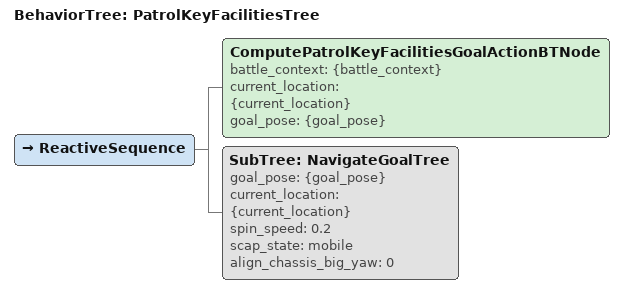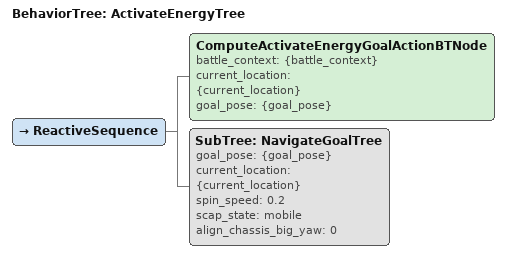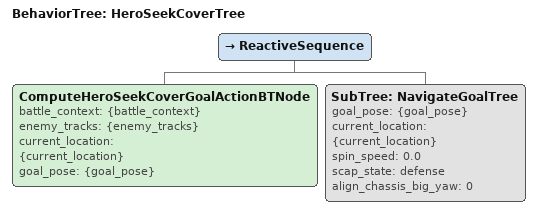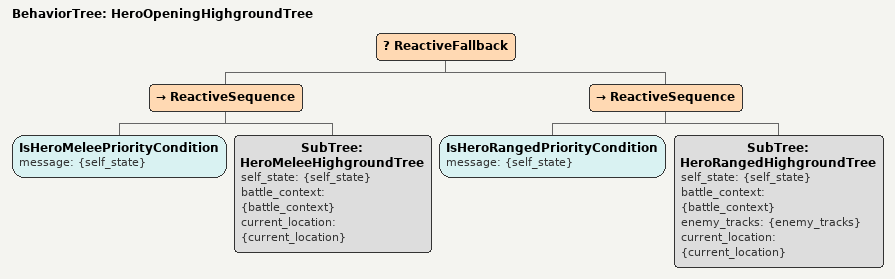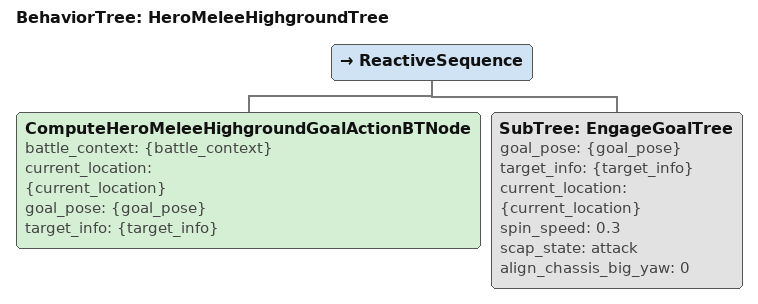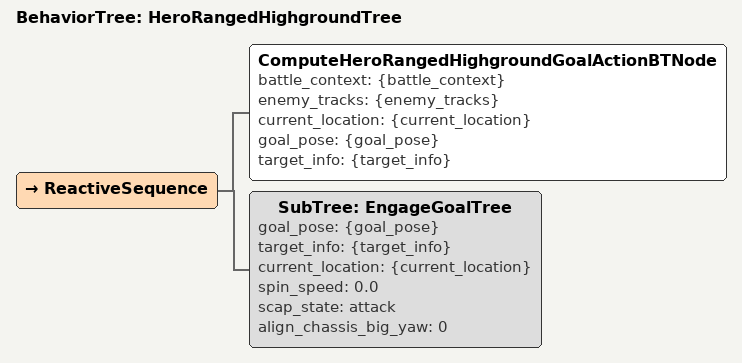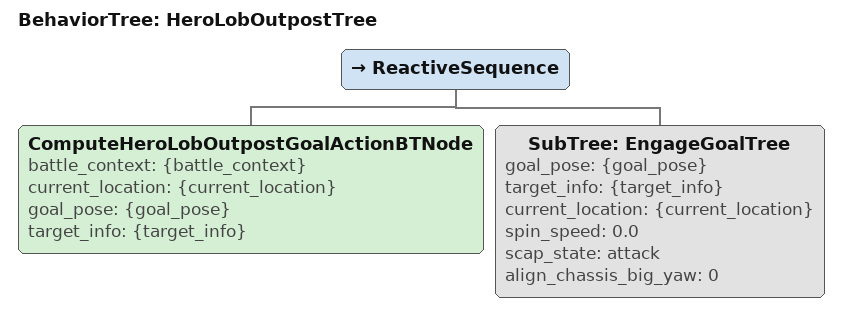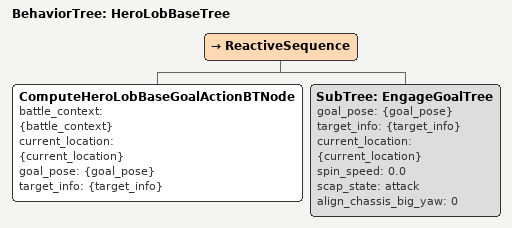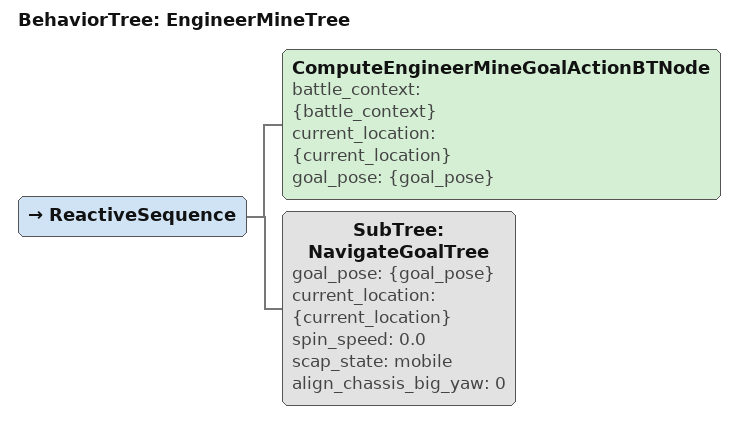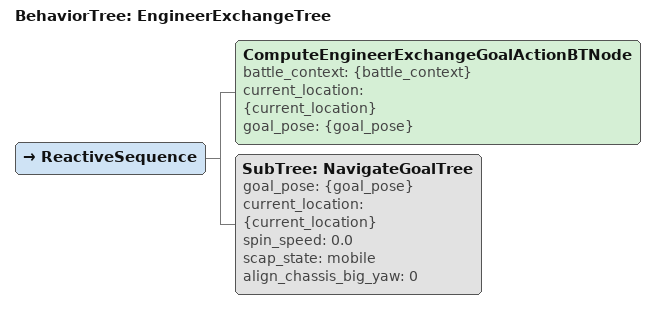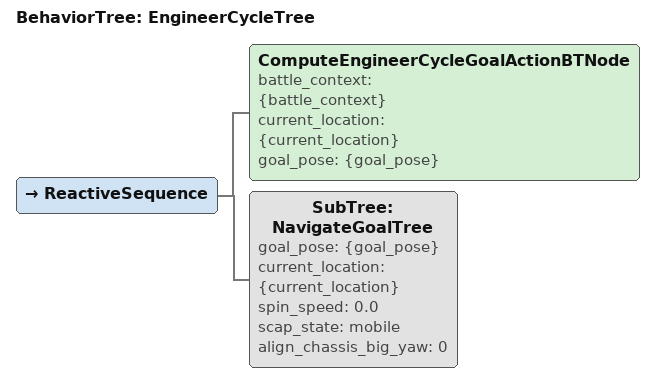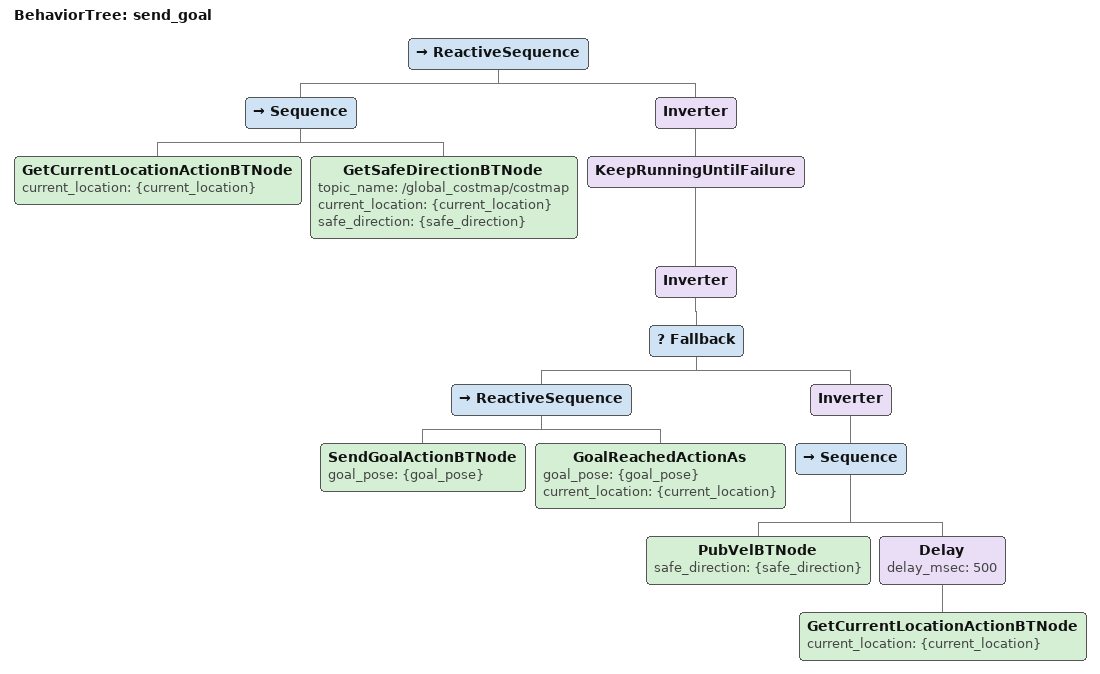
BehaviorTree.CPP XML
<BehaviorTree ID="PatrolKeyFacilitiesTree">
  <ReactiveSequence>
    <ComputePatrolKeyFacilitiesGoalActionBTNode battle_context="{battle_context}" current_location="{current_location}" goal_pose="{goal_pose}"/>
    <SubTree ID="NavigateGoalTree" goal_pose="{goal_pose}" current_location="{current_location}" spin_speed="0.2" scap_state="mobile" align_chassis_big_yaw="0"/>
  </ReactiveSequence>
</BehaviorTree>

<BehaviorTree ID="ActivateEnergyTree">
  <ReactiveSequence>
    <ComputeActivateEnergyGoalActionBTNode battle_context="{battle_context}" current_location="{current_location}" goal_pose="{goal_pose}"/>
    <SubTree ID="NavigateGoalTree" goal_pose="{goal_pose}" current_location="{current_location}" spin_speed="0.2" scap_state="mobile" align_chassis_big_yaw="0"/>
  </ReactiveSequence>
</BehaviorTree>

<BehaviorTree ID="HeroSeekCoverTree">
  <ReactiveSequence>
    <ComputeHeroSeekCoverGoalActionBTNode battle_context="{battle_context}" enemy_tracks="{enemy_tracks}" current_location="{current_location}" goal_pose="{goal_pose}"/>
    <SubTree ID="NavigateGoalTree" goal_pose="{goal_pose}" current_location="{current_location}" spin_speed="0.0" scap_state="defense" align_chassis_big_yaw="0"/>
  </ReactiveSequence>
</BehaviorTree>

<BehaviorTree ID="HeroOpeningHighgroundTree">
  <ReactiveFallback>
    <ReactiveSequence>
      <IsHeroMeleePriorityCondition message="{self_state}"/>
      <SubTree ID="HeroMeleeHighgroundTree" self_state="{self_state}" battle_context="{battle_context}" current_location="{current_location}"/>
    </ReactiveSequence>
    <ReactiveSequence>
      <IsHeroRangedPriorityCondition message="{self_state}"/>
      <SubTree ID="HeroRangedHighgroundTree" self_state="{self_state}" battle_context="{battle_context}" enemy_tracks="{enemy_tracks}" current_location="{current_location}"/>
    </ReactiveSequence>
  </ReactiveFallback>
</BehaviorTree>

<BehaviorTree ID="HeroMeleeHighgroundTree">
  <ReactiveSequence>
    <ComputeHeroMeleeHighgroundGoalActionBTNode battle_context="{battle_context}" current_location="{current_location}" goal_pose="{goal_pose}" target_info="{target_info}"/>
    <SubTree ID="EngageGoalTree" goal_pose="{goal_pose}" target_info="{target_info}" current_location="{current_location}" spin_speed="0.3" scap_state="attack" align_chassis_big_yaw="0"/>
  </ReactiveSequence>
</BehaviorTree>

<BehaviorTree ID="HeroRangedHighgroundTree">
  <ReactiveSequence>
    <ComputeHeroRangedHighgroundGoalActionBTNode battle_context="{battle_context}" enemy_tracks="{enemy_tracks}" current_location="{current_location}" goal_pose="{goal_pose}" target_info="{target_info}"/>
    <SubTree ID="EngageGoalTree" goal_pose="{goal_pose}" target_info="{target_info}" current_location="{current_location}" spin_speed="0.0" scap_state="attack" align_chassis_big_yaw="0"/>
  </ReactiveSequence>
</BehaviorTree>

<BehaviorTree ID="HeroLobOutpostTree">
  <ReactiveSequence>
    <ComputeHeroLobOutpostGoalActionBTNode battle_context="{battle_context}" current_location="{current_location}" goal_pose="{goal_pose}" target_info="{target_info}"/>
    <SubTree ID="EngageGoalTree" goal_pose="{goal_pose}" target_info="{target_info}" current_location="{current_location}" spin_speed="0.0" scap_state="attack" align_chassis_big_yaw="0"/>
  </ReactiveSequence>
</BehaviorTree>

<BehaviorTree ID="HeroLobBaseTree">
  <ReactiveSequence>
    <ComputeHeroLobBaseGoalActionBTNode battle_context="{battle_context}" current_location="{current_location}" goal_pose="{goal_pose}" target_info="{target_info}"/>
    <SubTree ID="EngageGoalTree" goal_pose="{goal_pose}" target_info="{target_info}" current_location="{current_location}" spin_speed="0.0" scap_state="attack" align_chassis_big_yaw="0"/>
  </ReactiveSequence>
</BehaviorTree>

<BehaviorTree ID="EngineerMineTree">
  <ReactiveSequence>
    <ComputeEngineerMineGoalActionBTNode battle_context="{battle_context}" current_location="{current_location}" goal_pose="{goal_pose}"/>
    <SubTree ID="NavigateGoalTree" goal_pose="{goal_pose}" current_location="{current_location}" spin_speed="0.0" scap_state="mobile" align_chassis_big_yaw="0"/>
  </ReactiveSequence>
</BehaviorTree>

<BehaviorTree ID="EngineerExchangeTree">
  <ReactiveSequence>
    <ComputeEngineerExchangeGoalActionBTNode battle_context="{battle_context}" current_location="{current_location}" goal_pose="{goal_pose}"/>
    <SubTree ID="NavigateGoalTree" goal_pose="{goal_pose}" current_location="{current_location}" spin_speed="0.0" scap_state="mobile" align_chassis_big_yaw="0"/>
  </ReactiveSequence>
</BehaviorTree>

<BehaviorTree ID="EngineerCycleTree">
  <ReactiveSequence>
    <ComputeEngineerCycleGoalActionBTNode battle_context="{battle_context}" current_location="{current_location}" goal_pose="{goal_pose}"/>
    <SubTree ID="NavigateGoalTree" goal_pose="{goal_pose}" current_location="{current_location}" spin_speed="0.0" scap_state="mobile" align_chassis_big_yaw="0"/>
  </ReactiveSequence>
</BehaviorTree>

<BehaviorTree ID="send_goal">
  <ReactiveSequence>
    <Sequence>
      <GetCurrentLocationActionBTNode current_location="{current_location}"/>
      <GetSafeDirectionBTNode topic_name="/global_costmap/costmap" current_location="{current_location}" safe_direction="{safe_direction}"/>
    </Sequence>
    <Inverter>
      <KeepRunningUntilFailure>
        <Inverter>
          <Fallback>
            <ReactiveSequence>
              <SendGoalActionBTNode goal_pose="{goal_pose}"/>
              <GoalReachedActionAs goal_pose="{goal_pose}" current_location="{current_location}"/>
            </ReactiveSequence>
            <Inverter>
              <Sequence>
                <PubVelBTNode safe_direction="{safe_direction}"/>
                <Delay delay_msec="500">
                  <GetCurrentLocationActionBTNode current_location="{current_location}"/>
                </Delay>
              </Sequence>
            </Inverter>
          </Fallback>
        </Inverter>
      </KeepRunningUntilFailure>
    </Inverter>
  </ReactiveSequence>
</BehaviorTree>
